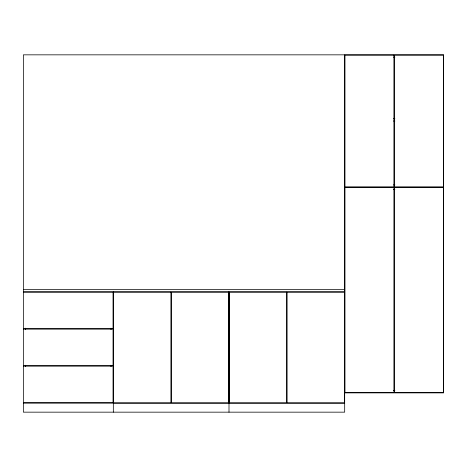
<?xml version="1.0" encoding="UTF-8"?>
<svg xmlns="http://www.w3.org/2000/svg" width="467" height="467" viewBox="0 0 467 467"><rect width="100%" height="100%" fill="white"/><g stroke="black" fill="none" stroke-linecap="round" stroke-linejoin="round"><path stroke-width="0.7" d="M393.436 57.155L394.895 57.155M393.442 118.723L394.889 118.723M393.442 121.035L394.889 121.035M393.436 184.914L394.895 184.914M344.681 187.226L443.65 187.226M393.436 189.544L394.895 189.544M23.35 289.54L344.681 289.54M23.35 291.852L344.681 291.852M23.35 292.108L113.067 292.108L113.067 328.616L23.35 328.616M23.35 329.13L113.067 329.13L113.067 365.632L23.35 365.632M23.35 366.146L113.067 366.146L113.067 402.647L23.35 402.647M393.436 390.564L394.895 390.564M344.681 392.881L443.65 392.881L443.65 54.837L23.35 54.837L23.35 412.163L344.681 412.163L344.681 54.837M23.35 403.161L344.681 403.161M228.999 291.852L228.999 412.163M113.323 291.852L113.323 412.163M111.012 328.184L111.012 329.638M111.012 365.247L111.012 366.694M25.662 328.184L25.662 329.638M25.662 365.247L25.662 366.694M393.909 55.1L344.938 55.1L344.938 186.969L393.909 186.969L393.909 55.1M443.393 55.1L394.422 55.1L394.422 186.969L443.393 186.969L443.393 55.1M393.909 187.483L344.938 187.483L344.938 392.624L393.909 392.624L393.909 187.483M443.393 187.483L394.422 187.483L394.422 392.624L443.393 392.624L443.393 187.483M170.904 292.108L113.58 292.108L113.58 402.904L170.904 402.904L170.904 292.108M228.742 292.108L171.418 292.108L171.418 402.904L228.742 402.904L228.742 292.108M286.586 292.108L229.256 292.108L229.256 402.904L286.586 402.904L286.586 292.108M344.424 292.108L287.1 292.108L287.1 402.904L344.424 402.904L344.424 292.108"/></g></svg>
